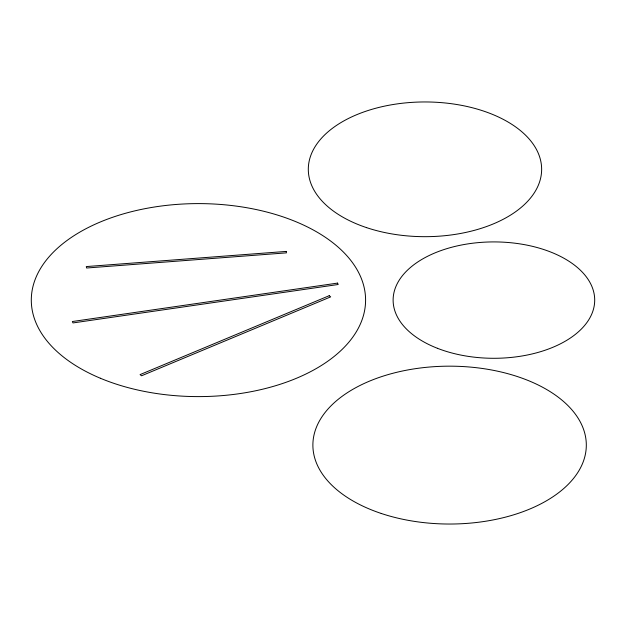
<?xml version="1.0" encoding="UTF-8"?>
<svg xmlns="http://www.w3.org/2000/svg" width="626" height="626" viewBox="0 0 626 626"><rect width="100%" height="100%" fill="white"/><g stroke="black" fill="none" stroke-linecap="round" stroke-linejoin="round"><path stroke-width="0.94" d="M329.206 295.707L140.075 374.606L141.546 375.78L330.677 296.88L329.206 295.707M337.57 283.101L72.35 321.529L72.96 322.938L338.181 284.501L337.57 283.101M286.152 251.425L86.294 266.574L86.615 268.006L286.481 252.857L286.152 251.425M100.371 378.245A167.142 96.498 0 0 0 364.692 310.066A167.142 96.498 0 0 0 130.271 211.995A167.142 96.498 0 0 0 100.371 378.245M437.417 348.291A100.786 58.187 0 0 0 594.442 304.252A100.786 58.187 0 0 0 449.875 247.763A100.786 58.187 0 0 0 437.417 348.291M381.234 513.461A136.726 78.939 0 0 0 586.312 445.102A136.726 78.939 0 0 0 381.234 376.742A136.726 78.939 0 0 0 381.234 513.461M366.64 227.653A116.663 67.358 0 0 0 541.639 169.317A116.663 67.358 0 0 0 366.64 110.982A116.663 67.358 0 0 0 366.64 227.653"/></g></svg>
